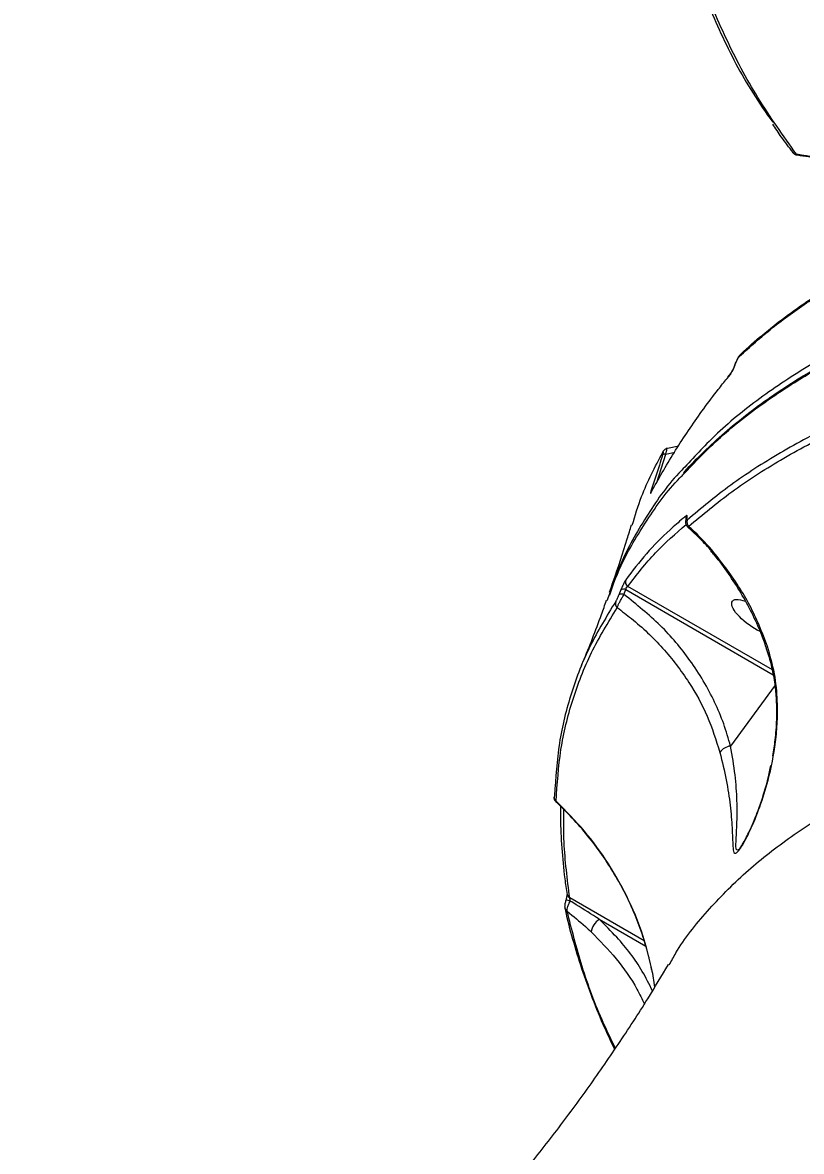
# Model space of a CAD drawing. Header units: millimetres. Extents: x -4335 to 4318, y -3792 to 3101.
# Drawn here: x 1755.5 to 1891.3, y 334.2 to 531 of the extents above; entities that cross this region are included whole.
import ezdxf

# ---------------------------------------------------------------- set-up
doc = ezdxf.new("R2010")
doc.units = ezdxf.units.MM
for name, color, linetype in [('DIKOM_ЗОНА', 80, 'Continuous'), ('DIKOM_ОБЪЕКТ', 7, 'Continuous'), ('DIKOM_РАЗМЕР_ОБЪЕКТА', 7, 'Continuous')]:
    doc.layers.add(name, color=color, linetype=linetype)
doc.styles.add('style1', font='arial.ttf', dxfattribs={"width": 0.8})
doc.dimstyles.new('1-50', dxfattribs={"dimtxt": 300, "dimasz": 200, "dimexe": 100, "dimexo": 0, "dimgap": 100, "dimtad": 1, "dimtxsty": 'style1', "dimcen": 200, "dimclrd": 7, "dimclre": 7, "dimclrt": 7, "dimadec": 1, "dimazin": 2, "dimtfac": 1, "dimtmove": 0, "dimatfit": 2, "dimfxl": 0, "dimlwd": 25, "dimlwe": 18, "dimarcsym": 0})

# ---------------------------------------------------------------- blocks, each defined once
blk = doc.blocks.new('*D2')
at = {"layer": 'Defpoints', "color": 0, "transparency": 16777216}
for p in [(2711.72, 601.17), (-2007.01, 181.47), (-2007.01, -2298.93)]:
    blk.add_point(p, dxfattribs=at)
at = {"layer": 'DIKOM_РАЗМЕР_ОБЪЕКТА', "color": 7, "lineweight": 18, "transparency": 16777216}
for p, q in [((2711.72, 601.17), (2711.72, -2398.93)), ((-2007.01, 181.47), (-2007.01, -2398.93))]:
    blk.add_line(p, q, dxfattribs=at)
at = {"layer": 'DIKOM_РАЗМЕР_ОБЪЕКТА', "color": 7, "lineweight": 25, "transparency": 16777216}
blk.add_line((2511.72, -2298.93), (-1807.01, -2298.93), dxfattribs=at)
at = {"layer": 'DIKOM_РАЗМЕР_ОБЪЕКТА', "color": 7, "transparency": 16777216}
for points in [[(-1807.01, -2265.6), (-1807.01, -2332.27), (-2007.01, -2298.93)], [(2511.72, -2265.6), (2511.72, -2332.27), (2711.72, -2298.93)]]:
    blk.add_solid(points, dxfattribs=at)
at = {"layer": 'DIKOM_РАЗМЕР_ОБЪЕКТА', "color": 7, "transparency": 16777216, "insert": (-22.56, -2045.76), "char_height": 300, "attachment_point": 5, "style": 'style1'}
blk.add_mtext('4750', dxfattribs=at)

msp = doc.modelspace()

# ---------------------------------------------------------------- linework, layer by layer
at = {"layer": 'DIKOM_ЗОНА', "color": 3, "lineweight": 15}
msp.add_lwpolyline([(1629.814, 3100.338, -0.4205658), (4317.777, 469.92), (4317.777, -16.224, -0.4142136), (1317.777, -3016.224), (-2004.986, -3016.224, -0.4142136), (-3504.986, -1516.224), (-3504.986, 1600.338, -0.4142136), (-2004.986, 3100.338), (1629.814, 3100.338)], format="xyb", dxfattribs=at)
at = {"layer": 'DIKOM_ОБЪЕКТ', "color": 7, "linetype": 'Continuous', "lineweight": 15}
for p, q in [((1879.741, 471.423), (1879.803, 471.587)), ((1878.301, 468.935), (1878.875, 469.653)), ((1878.455, 469.189), (1878.95, 469.788)), ((1867.934, 456.816), (1869.909, 457.2)), ((1866.052, 450.817), (1867.638, 455.732)), ((1867.638, 455.732), (1869.221, 456.113)), ((1865.102, 449.085), (1865.155, 449.21)), ((1871.21, 444.402), (1871.215, 444.418)), ((1859.797, 432.085), (1859.452, 431.229)), ((1860.342, 431.274), (1860.688, 432.133)), ((1860.688, 432.133), (1886.362, 417.297)), ((1886.205, 418.141), (1861.009, 432.701)), ((1886.682, 415.484), (1878.919, 404.881)), ((1850.221, 377.894), (1850.268, 378.067)), ((1850.264, 378.068), (1850.264, 378.068)), ((1863.881, 370.908), (1850.886, 378.417)), ((1856.028, 374.692), (1864.141, 370.004))]:
    msp.add_line(p, q, dxfattribs=at)
at = {"layer": 'DIKOM_ОБЪЕКТ', "color": 7, "linetype": 'Continuous', "lineweight": 15, "flags": 128}
for points in [[(1867.119, 456.066), (1867.172, 456.198), (1867.197, 456.244)], [(1871.215, 444.418), (1871.224, 444.445), (1871.289, 444.564)], [(1885.222, 422.058), (1885.238, 422.14), (1885.332, 422.249)], [(1885.227, 422.047), (1885.223, 422.055), (1885.222, 422.058)]]:
    msp.add_lwpolyline(points, dxfattribs=at)
at = {"layer": 'DIKOM_ОБЪЕКТ', "color": 7, "linetype": 'Continuous', "lineweight": 15}
for centre, radius, start, end in [((1890.385, 508.801), 0.798, 218.62534, 271.20514), ((1881.269, 472.539), 0.854, 133.63296, 162.45295), ((1879.576, 469.456), 0.729, 140.42509, 164.26549), ((1867.463, 455.126), 0.631, 73.89972, 128.80587), ((1865.428, 449.387), 0.398, 85.55538, 134.92704), ((1872.111, 444.636), 0.979, 158.01728, 198.33817), ((1872.314, 443.914), 1.016, 159.66714, 226.89421), ((1875.777, 438.854), 0.26, 119.80291, 164.5697), ((1861.571, 433.511), 0.986, 159.70857, 235.26323), ((1859.935, 430.503), 0.872, 62.18972, 123.65227), ((1860.283, 431.359), 0.874, 62.37647, 123.75951), ((1859.799, 429.729), 0.965, 159.2937, 229.27948), ((1879.243, 402.213), 2.688, 96.9328, 144.46749), ((1849.034, 395.956), 0.87, 158.14913, 233.39339), ((1846.847, 364.869), 13.635, 72.414, 75.48771), ((1851.28, 379.165), 0.846, 190.55635, 242.25943), ((1850.918, 376.763), 0.841, 193.17666, 234.7322), ((1857.991, 371.886), 3.424, 124.98159, 169.79967)]:
    msp.add_arc(centre, radius, start, end, dxfattribs=at)
at = {"layer": 'DIKOM_ОБЪЕКТ', "color": 7, "linetype": 'Continuous', "lineweight": 15, "extrusion": (0, 0, -1)}
for start_param, end_param in [(4.1891622, 6.1656132), (6.1656132, 7.2059638)]:
    msp.add_ellipse((1883.009, 427.393), major_axis=(-3.776, 2.743), ratio=0.3534846, start_param=start_param, end_param=end_param, dxfattribs=at)
at = {"layer": 'DIKOM_ОБЪЕКТ', "color": 7, "linetype": 'Continuous', "lineweight": 15}
for points, knots in [([(1869.843, 550.759), (1870.786, 547.065), (1872.672, 539.677), (1877.116, 528.986), (1881.587, 520.257), (1885.082, 515.26), (1886.253, 513.585)], [0, 0, 0, 0, 0.2838992, 0.5677991, 0.8551799, 1, 1, 1, 1]), ([(1890.402, 508.003), (1888.081, 511.271), (1883.439, 517.807), (1877.967, 528.168), (1873.52, 538.892), (1871.607, 546.357), (1870.65, 550.09)], [0, 0, 0, 0, 0.2484751, 0.4969502, 0.748475, 1, 1, 1, 1]), ([(1889.798, 508.323), (1889.111, 509.215), (1887.86, 510.839), (1886.755, 512.517), (1886.257, 513.273)], [0, 0, 0, 0, 0.5491571, 1, 1, 1, 1]), ([(1890.549, 507.83), (1890.531, 507.829), (1890.413, 507.827), (1890.213, 507.912), (1889.98, 508.06), (1889.837, 508.2), (1889.778, 508.288), (1889.763, 508.31)], [0, 0, 0, 0, 0.0513834, 0.3479294, 0.6254261, 0.9046639, 1, 1, 1, 1]), ([(1909.577, 502.048), (1907.743, 502.965), (1903.878, 504.897), (1897.394, 506.882), (1892.746, 507.628), (1890.402, 508.003)], [0, 0, 0, 0, 0.3091843, 0.6515587, 1, 1, 1, 1]), ([(1890.549, 507.845), (1890.523, 507.847), (1890.477, 507.851), (1890.425, 507.957), (1890.402, 508.003)], [0, 0, 0, 0, 0.5568297, 1, 1, 1, 1]), ([(1909.579, 502.098), (1909.539, 502.12), (1908.368, 502.773), (1905.913, 503.833), (1902.222, 505.254), (1898.385, 506.388), (1894.49, 507.279), (1891.846, 507.643), (1890.545, 507.823)], [0, 0, 0, 0, 0.0069499, 0.2063153, 0.4050914, 0.6051203, 0.8056106, 1, 1, 1, 1]), ([(1870.592, 452.123), (1872.705, 454.341), (1877.101, 458.956), (1885.299, 465.29), (1894.7, 471.204), (1905.173, 476.475), (1916.604, 481.127), (1929.187, 485.232), (1942.927, 488.752), (1957.802, 491.661), (1972.822, 493.798), (1987.783, 495.269), (2002.51, 496.177), (2017.874, 496.607), (2033.843, 496.549), (2050.241, 496.008), (2066.986, 494.987), (2082.224, 493.689), (2092.017, 492.606), (2096.005, 492.165)], [0, 0, 0, 0, 0.0604066, 0.1256709, 0.1908821, 0.2542526, 0.3176717, 0.3810421, 0.4462532, 0.5115175, 0.5767288, 0.631881, 0.6870977, 0.7423148, 0.7980547, 0.8537948, 0.9081313, 0.9625911, 1, 1, 1, 1]), ([(1870.687, 452.433), (1870.76, 452.52), (1871.843, 453.796), (1874.203, 456.148), (1877.79, 459.478), (1881.699, 462.673), (1885.892, 465.75), (1890.382, 468.706), (1895.161, 471.538), (1900.212, 474.236), (1905.517, 476.788), (1911.06, 479.187), (1916.841, 481.434), (1922.859, 483.529), (1929.117, 485.474), (1935.617, 487.271), (1942.358, 488.918), (1949.344, 490.418), (1956.577, 491.769), (1964.059, 492.974), (1971.789, 494.03), (1979.744, 494.935), (1987.892, 495.685), (1996.206, 496.277), (2004.678, 496.712), (2013.312, 496.989), (2022.11, 497.109), (2031.076, 497.073), (2040.211, 496.882), (2049.518, 496.534), (2058.999, 496.03), (2068.658, 495.37), (2078.501, 494.548), (2087.781, 493.657), (2093.835, 492.968), (2096.501, 492.665)], [0, 0, 0, 0, 0.0022617, 0.0333132, 0.0644167, 0.0956073, 0.126918, 0.1583807, 0.1900277, 0.2217542, 0.2533458, 0.2847921, 0.3161263, 0.3473829, 0.3785956, 0.4097987, 0.4410228, 0.4722951, 0.5036508, 0.5351248, 0.5667522, 0.5985006, 0.6301649, 0.6616516, 0.6930082, 0.7242702, 0.755474, 0.7866542, 0.817847, 0.8490758, 0.880377, 0.9117855, 0.943337, 0.9750452, 1, 1, 1, 1]), ([(1980.466, 496.204), (1977.318, 495.862), (1968.838, 494.94), (1955.733, 492.92), (1941.425, 489.998), (1927.956, 486.425), (1915.394, 482.197), (1903.813, 477.309), (1893.455, 471.874), (1884.369, 465.907), (1876.786, 459.838), (1872.778, 455.498), (1870.94, 453.508)], [0, 0, 0, 0, 0.06196, 0.1669187, 0.2719585, 0.376917, 0.4849247, 0.5930202, 0.7010276, 0.8059867, 0.9110264, 1, 1, 1, 1]), ([(1880.454, 472.796), (1882.32, 474.464), (1886.05, 477.798), (1892.497, 482.428), (1899.51, 486.801), (1904.738, 489.449), (1907.352, 490.772)], [0, 0, 0, 0, 0.2491216, 0.4982432, 0.7491223, 1, 1, 1, 1]), ([(1880.68, 473.156), (1880.701, 473.176), (1881.868, 474.338), (1884.441, 476.526), (1888.422, 479.707), (1892.719, 482.741), (1897.275, 485.648), (1902.132, 488.401), (1905.638, 490.266), (1907.6, 491.171), (1907.771, 491.25)], [0, 0, 0, 0, 0.0028937, 0.1661612, 0.329629, 0.4932925, 0.6569926, 0.8206546, 0.9843735, 1, 1, 1, 1]), ([(1879.776, 471.474), (1879.791, 471.518), (1879.85, 471.69), (1879.979, 472.004), (1880.152, 472.357), (1880.32, 472.644), (1880.41, 472.746), (1880.454, 472.796)], [0, 0, 0, 0, 0.0798408, 0.3181517, 0.5555981, 0.7773937, 1, 1, 1, 1]), ([(1879.803, 471.587), (1879.843, 471.7), (1879.948, 471.993), (1880.187, 472.474), (1880.408, 472.872), (1880.613, 473.08), (1880.688, 473.156)], [0, 0, 0, 0, 0.1803136, 0.4671591, 0.8054926, 1, 1, 1, 1]), ([(1878.875, 469.653), (1878.949, 469.754), (1879.096, 469.957), (1879.354, 470.439), (1879.594, 470.967), (1879.719, 471.316), (1879.776, 471.474)], [0, 0, 0, 0, 0.2591592, 0.5177481, 0.7812359, 1, 1, 1, 1]), ([(1879.014, 469.92), (1879.018, 469.925), (1879.031, 469.941), (1879.102, 470.041), (1879.225, 470.246), (1879.406, 470.594), (1879.591, 471.017), (1879.72, 471.357), (1879.762, 471.499), (1879.77, 471.529)], [0, 0, 0, 0, 0.0496828, 0.1590255, 0.3152896, 0.5209981, 0.7580842, 0.9498676, 1, 1, 1, 1]), ([(1865.102, 449.085), (1865.256, 449.375), (1866.026, 450.824), (1868.14, 454.577), (1871.764, 460.29), (1875.493, 465.441), (1877.79, 468.299), (1878.301, 468.935)], [0, 0, 0, 0, 0.0429021, 0.2145226, 0.5580604, 0.9015986, 1, 1, 1, 1]), ([(1907.604, 465.54), (1904.042, 464.063), (1896.919, 461.109), (1887.421, 456.007), (1878.744, 450.458), (1873.822, 446.331), (1871.361, 444.267)], [0, 0, 0, 0, 0.2486167, 0.4972331, 0.748616, 1, 1, 1, 1]), ([(1871.619, 443.172), (1874.049, 445.21), (1878.909, 449.287), (1887.527, 454.814), (1897.032, 459.934), (1904.224, 462.916), (1907.82, 464.408)], [0, 0, 0, 0, 0.2486152, 0.4972304, 0.7486151, 1, 1, 1, 1]), ([(1867.202, 456.241), (1867.225, 456.286), (1867.274, 456.378), (1867.426, 456.555), (1867.644, 456.706), (1867.826, 456.798), (1867.934, 456.799), (1867.939, 456.799)], [0, 0, 0, 0, 0.2237746, 0.4599382, 0.6970256, 0.98709, 1, 1, 1, 1]), ([(1867.638, 455.732), (1867.671, 455.914), (1867.735, 456.279), (1867.833, 456.634), (1867.904, 456.806), (1867.933, 456.785), (1867.94, 456.78)], [0, 0, 0, 0, 0.3002613, 0.6006815, 0.8989852, 1, 1, 1, 1]), ([(1861.792, 443.365), (1862.286, 445.047), (1863.582, 449.454), (1865.767, 453.54), (1867.119, 456.066)], [0, 0, 0, 0, 0.3817421, 1, 1, 1, 1]), ([(1867.068, 455.618), (1866.88, 455.023), (1866.255, 453.039), (1865.603, 451.057), (1865.147, 449.669)], [0, 0, 0, 0, 0.2996335, 1, 1, 1, 1]), ([(1867.119, 456.066), (1867.122, 456.072), (1867.146, 456.113), (1867.179, 456.155), (1867.196, 456.133), (1867.183, 456.032), (1867.141, 455.858), (1867.092, 455.698), (1867.068, 455.618)], [0, 0, 0, 0, 0.0354301, 0.2573158, 0.4481893, 0.6280902, 0.8143726, 1, 1, 1, 1]), ([(1870.94, 453.508), (1870.595, 453.157), (1867.916, 450.435), (1864.118, 444.826), (1860.007, 437.75), (1858.418, 433.01), (1857.803, 431.178)], [0, 0, 0, 0, 0.0532443, 0.4130051, 0.7730607, 1, 1, 1, 1]), ([(1857.429, 430.235), (1858.182, 432.3), (1859.958, 437.164), (1864.283, 444.255), (1867.931, 449.491), (1870.417, 451.95), (1870.592, 452.123)], [0, 0, 0, 0, 0.2623294, 0.6178351, 0.9730683, 1, 1, 1, 1]), ([(1865.147, 449.669), (1865.108, 449.549), (1865.031, 449.309), (1864.96, 449.046), (1864.934, 448.891), (1864.955, 448.853), (1865.015, 448.926), (1865.077, 449.039), (1865.102, 449.085)], [0, 0, 0, 0, 0.1643553, 0.3291487, 0.4897271, 0.6615828, 0.8613399, 1, 1, 1, 1]), ([(1865.119, 449.145), (1865.12, 449.146), (1865.122, 449.149), (1865.142, 449.187), (1865.155, 449.21)], [0, 0, 0, 0, 0.3773613, 1, 1, 1, 1]), ([(1871.203, 445.003), (1871.008, 444.844), (1870.032, 444.05), (1867.611, 441.929), (1864.157, 438.466), (1861.817, 435.391), (1860.646, 433.853)], [0, 0, 0, 0, 0.0480629, 0.2403218, 0.6198789, 1, 1, 1, 1]), ([(1871.289, 444.564), (1871.317, 444.674), (1871.373, 444.893), (1871.352, 445.052), (1871.28, 445.06), (1871.217, 445.013), (1871.203, 445.003)], [0, 0, 0, 0, 0.3053899, 0.6114388, 0.9125518, 1, 1, 1, 1]), ([(1857.809, 431.694), (1858.028, 432.316), (1859.122, 435.431), (1860.432, 439.352), (1861.396, 442.599), (1861.638, 443.412)], [0, 0, 0, 0, 0.1574477, 0.7891749, 1, 1, 1, 1]), ([(1861.009, 432.701), (1862.55, 434.711), (1865.541, 438.614), (1869.343, 441.9), (1871.186, 443.493)], [0, 0, 0, 0, 0.515295, 1, 1, 1, 1]), ([(1871.479, 443.062), (1871.443, 443.088), (1871.323, 443.176), (1871.209, 443.392), (1871.128, 443.651), (1871.114, 443.907), (1871.14, 444.151), (1871.193, 444.324), (1871.221, 444.416)], [0, 0, 0, 0, 0.0812106, 0.2719216, 0.4374166, 0.5989374, 0.7859173, 1, 1, 1, 1]), ([(1871.208, 444.403), (1871.216, 444.427), (1871.237, 444.493), (1871.245, 444.542), (1871.244, 444.537), (1871.244, 444.535)], [0, 0, 0, 0, 0.2921672, 0.8101911, 1, 1, 1, 1]), ([(1871.361, 444.267), (1871.347, 444.256), (1871.297, 444.215), (1871.243, 444.219), (1871.228, 444.331), (1871.269, 444.487), (1871.289, 444.564)], [0, 0, 0, 0, 0.1085283, 0.3983938, 0.6996019, 1, 1, 1, 1]), ([(1875.524, 438.92), (1875.486, 438.966), (1874.802, 439.796), (1873.47, 441.198), (1872.087, 442.458), (1871.454, 443.035)], [0, 0, 0, 0, 0.0308431, 0.556604, 1, 1, 1, 1]), ([(1871.482, 443.064), (1871.492, 443.06), (1871.51, 443.054), (1871.588, 443.139), (1871.619, 443.172)], [0, 0, 0, 0, 0.6074385, 1, 1, 1, 1]), ([(1875.647, 439.079), (1874.524, 440.303), (1873.228, 441.714), (1871.809, 443.001), (1871.619, 443.172)], [0, 0, 0, 0, 0.866636, 1, 1, 1, 1]), ([(1885.135, 422.029), (1884.847, 422.852), (1884.125, 424.908), (1882.646, 428.101), (1880.754, 431.598), (1878.571, 434.944), (1876.801, 437.377), (1875.691, 438.625), (1875.469, 438.874)], [0, 0, 0, 0, 0.1351447, 0.3379306, 0.5415213, 0.7454774, 0.9491971, 1, 1, 1, 1]), ([(1885.332, 422.249), (1884.871, 423.479), (1883.52, 427.086), (1880.487, 432.886), (1877.274, 436.998), (1875.647, 439.079)], [0, 0, 0, 0, 0.20355, 0.5968379, 1, 1, 1, 1]), ([(1860.646, 433.853), (1860.604, 433.788), (1860.521, 433.66), (1860.338, 433.306), (1860.139, 432.886), (1859.95, 432.459), (1859.846, 432.203), (1859.797, 432.085)], [0, 0, 0, 0, 0.2131286, 0.4264709, 0.6306, 0.8289196, 1, 1, 1, 1]), ([(1859.452, 431.229), (1859.419, 431.149), (1859.349, 430.98), (1859.225, 430.702), (1859.096, 430.431), (1858.977, 430.201), (1858.923, 430.114), (1858.896, 430.07)], [0, 0, 0, 0, 0.1798465, 0.3800584, 0.5811982, 0.7906929, 1, 1, 1, 1]), ([(1859.169, 428.998), (1859.206, 429.106), (1859.28, 429.323), (1859.518, 429.826), (1859.817, 430.391), (1860.106, 430.893), (1860.278, 431.172), (1860.342, 431.274)], [0, 0, 0, 0, 0.2193438, 0.4388096, 0.6560128, 0.8732833, 1, 1, 1, 1]), ([(1878.919, 404.881), (1878.542, 406.178), (1877.79, 408.773), (1876.182, 412.57), (1874.224, 416.274), (1871.223, 420.843), (1866.828, 426.104), (1862.521, 429.537), (1860.342, 431.274)], [0, 0, 0, 0, 0.1264044, 0.2528124, 0.3829768, 0.5131446, 0.7535722, 1, 1, 1, 1]), ([(1860.688, 432.133), (1860.687, 432.181), (1860.687, 432.266), (1860.708, 432.373), (1860.737, 432.465), (1860.766, 432.526), (1860.815, 432.599), (1860.855, 432.639), (1860.926, 432.687), (1860.972, 432.694), (1861.009, 432.701)], [0, 0, 0, 0, 0.1792929, 0.3191199, 0.3689943, 0.5164801, 0.5564668, 0.7164895, 0.7656483, 1, 1, 1, 1]), ([(1858.896, 430.07), (1857.332, 427.516), (1854.202, 422.408), (1851.006, 414.142), (1848.834, 405.481), (1848.429, 399.347), (1848.226, 396.28)], [0, 0, 0, 0, 0.248477, 0.4969543, 0.7484772, 1, 1, 1, 1]), ([(1848.515, 395.257), (1848.713, 398.283), (1849.109, 404.335), (1851.246, 412.956), (1854.428, 421.251), (1857.589, 426.416), (1859.169, 428.998)], [0, 0, 0, 0, 0.2484742, 0.4969504, 0.7484744, 1, 1, 1, 1]), ([(1852.954, 418.984), (1853.029, 419.159), (1854.285, 422.069), (1855.71, 425.843), (1857.01, 429.457), (1857.306, 430.28)], [0, 0, 0, 0, 0.0471791, 0.7830707, 1, 1, 1, 1]), ([(1859.169, 428.998), (1859.997, 428.377), (1862.853, 426.235), (1867.263, 422.009), (1871.665, 416.259), (1875.052, 410.135), (1876.383, 405.909), (1877.055, 403.775)], [0, 0, 0, 0, 0.0953036, 0.3289396, 0.5680077, 0.7817911, 1, 1, 1, 1]), ([(1877.055, 403.775), (1877.45, 402.154), (1878.251, 398.866), (1878.902, 394.467), (1879.166, 391.159), (1879.25, 388.845), (1879.313, 387.321), (1879.436, 386.306), (1879.778, 386.077), (1880.308, 386.567), (1880.955, 387.546), (1881.629, 388.769), (1882.688, 390.92), (1884.079, 394.303), (1885.701, 399.482), (1886.696, 404.494), (1887.101, 409.13), (1887.113, 413.103), (1886.699, 417.565), (1885.793, 420.672), (1885.332, 422.249)], [0, 0, 0, 0, 0.082068, 0.1664739, 0.2508349, 0.2942468, 0.3376036, 0.3839935, 0.4157876, 0.442847, 0.4698373, 0.4939824, 0.5187285, 0.5886153, 0.6603844, 0.7589146, 0.8097119, 0.8604917, 0.9291636, 1, 1, 1, 1]), ([(1886.281, 403.2), (1886.43, 404.109), (1886.771, 406.186), (1886.995, 409.443), (1886.983, 412.704), (1886.701, 415.739), (1886.163, 418.539), (1885.616, 420.661), (1885.187, 421.769), (1885.097, 422.004)], [0, 0, 0, 0, 0.1458229, 0.3332464, 0.5123386, 0.6563654, 0.8093615, 0.9596763, 1, 1, 1, 1]), ([(1868.24, 366.75), (1868.61, 367.447), (1870.35, 370.724), (1874.722, 376.138), (1881.238, 382.803), (1888.847, 388.829), (1897.313, 394.274), (1906.885, 399.283), (1917.564, 403.824), (1929.337, 407.864), (1941.864, 411.295), (1955.06, 414.129), (1968.831, 416.39), (1983.471, 418.135), (1998.978, 419.323), (2015.267, 419.989), (2026.659, 419.944), (2032.352, 419.922)], [0, 0, 0, 0, 0.0198725, 0.0934091, 0.1669459, 0.2360126, 0.305134, 0.374202, 0.4452823, 0.5164202, 0.5875016, 0.6553194, 0.7231865, 0.7910049, 0.8606522, 0.9303521, 1, 1, 1, 1]), ([(1880.641, 387.241), (1880.619, 387.209), (1880.402, 386.878), (1880.096, 386.655), (1879.848, 386.864), (1879.838, 387.843), (1879.917, 389.314), (1880.057, 391.764), (1880.083, 395.215), (1879.782, 399.812), (1879.209, 403.179), (1878.919, 404.881)], [0, 0, 0, 0, 0.0058559, 0.0592642, 0.1238145, 0.2103332, 0.3086136, 0.4070782, 0.6107608, 0.8031956, 1, 1, 1, 1]), ([(1882.899, 391.623), (1883.176, 392.299), (1883.794, 393.808), (1884.662, 396.368), (1885.431, 398.994), (1885.798, 400.765), (1885.954, 401.519)], [0, 0, 0, 0, 0.2192933, 0.4893788, 0.7823502, 1, 1, 1, 1]), ([(1848.497, 395.143), (1848.491, 395.147), (1848.403, 395.204), (1848.3, 395.376), (1848.198, 395.609), (1848.162, 395.818), (1848.164, 395.928), (1848.165, 395.976)], [0, 0, 0, 0, 0.0199263, 0.3217198, 0.5852048, 0.8202998, 1, 1, 1, 1]), ([(1848.51, 395.162), (1848.501, 395.16), (1848.481, 395.156), (1848.503, 395.22), (1848.515, 395.257)], [0, 0, 0, 0, 0.4317894, 1, 1, 1, 1]), ([(1864.685, 368.116), (1864.359, 369.317), (1863.69, 371.786), (1862.312, 375.445), (1860.648, 379.089), (1858.702, 382.622), (1856.497, 386.028), (1854.04, 389.278), (1851.386, 392.348), (1849.447, 394.221), (1848.492, 395.144)], [0, 0, 0, 0, 0.1185559, 0.2437829, 0.3696883, 0.4961196, 0.6222126, 0.7491083, 0.8763148, 1, 1, 1, 1]), ([(1865.19, 365.98), (1864.899, 367.252), (1864.024, 371.074), (1861.677, 377.342), (1857.964, 384.128), (1853.556, 390.195), (1850.205, 393.56), (1848.515, 395.257)], [0, 0, 0, 0, 0.116112, 0.3488612, 0.5873472, 0.7918642, 1, 1, 1, 1]), ([(1850.475, 379.011), (1850.338, 379.928), (1849.928, 382.686), (1849.545, 387.123), (1849.296, 391.31), (1849.32, 393.652), (1849.327, 394.313)], [0, 0, 0, 0, 0.1722043, 0.5179579, 0.8638182, 1, 1, 1, 1]), ([(1850.886, 378.417), (1850.471, 381.687), (1849.797, 387.001), (1849.835, 391.906), (1849.85, 393.792)], [0, 0, 0, 0, 0.6152994, 1, 1, 1, 1]), ([(1880.647, 387.238), (1880.647, 387.238), (1880.68, 387.28), (1880.886, 387.577), (1881.209, 388.114), (1881.676, 388.969), (1882.254, 390.161), (1882.682, 391.077), (1882.895, 391.614), (1882.899, 391.623)], [0, 0, 0, 0, 0.0010785, 0.1299113, 0.2740438, 0.4741987, 0.7100789, 0.9954158, 1, 1, 1, 1]), ([(1850.116, 376.572), (1850.102, 376.611), (1850.052, 376.751), (1850.066, 377.078), (1850.102, 377.478), (1850.194, 377.799), (1850.221, 377.894)], [0, 0, 0, 0, 0.0921653, 0.3264112, 0.8010929, 1, 1, 1, 1]), ([(1850.26, 378.069), (1850.287, 378.157), (1850.35, 378.366), (1850.411, 378.663), (1850.442, 378.893), (1850.447, 379.014), (1850.446, 379.028), (1850.445, 379.034)], [0, 0, 0, 0, 0.2012343, 0.4830684, 0.7113345, 0.8815756, 1, 1, 1, 1]), ([(1850.433, 376.077), (1850.431, 376.185), (1850.427, 376.401), (1850.566, 376.918), (1850.759, 377.428), (1850.911, 377.749), (1850.967, 377.866)], [0, 0, 0, 0, 0.2783893, 0.5566791, 0.8378815, 1, 1, 1, 1]), ([(1850.967, 377.866), (1850.965, 377.893), (1850.958, 377.984), (1850.941, 378.135), (1850.915, 378.306), (1850.896, 378.381), (1850.886, 378.417)], [0, 0, 0, 0, 0.1262417, 0.4366389, 0.7262852, 1, 1, 1, 1]), ([(1856.028, 374.692), (1854.696, 375.54), (1853.018, 376.607), (1851.317, 377.651), (1850.967, 377.866)], [0, 0, 0, 0, 0.7939481, 1, 1, 1, 1]), ([(1858.73, 352.017), (1858.148, 353.247), (1856.733, 356.236), (1854.829, 360.916), (1852.958, 366.07), (1851.425, 371.157), (1850.482, 374.66), (1850.138, 376.444), (1850.113, 376.575)], [0, 0, 0, 0, 0.1461544, 0.3551308, 0.5640478, 0.7735202, 0.9833563, 1, 1, 1, 1]), ([(1850.433, 376.077), (1851.512, 375.206), (1852.959, 374.041), (1854.285, 372.806), (1854.621, 372.493)], [0, 0, 0, 0, 0.746815, 1, 1, 1, 1]), ([(1858.859, 352.203), (1858.152, 353.652), (1855.796, 358.484), (1852.867, 366.483), (1851.244, 372.879), (1850.433, 376.077)], [0, 0, 0, 0, 0.1763814, 0.5881921, 1, 1, 1, 1]), ([(1865.315, 362.211), (1864.75, 363.359), (1863.112, 366.69), (1859.876, 370.852), (1857.065, 373.658), (1856.028, 374.692)], [0, 0, 0, 0, 0.2494691, 0.7233043, 1, 1, 1, 1]), ([(1854.621, 372.493), (1856.114, 370.963), (1859.127, 367.873), (1862.151, 363.569), (1863.477, 360.794), (1863.893, 359.924)], [0, 0, 0, 0, 0.4023236, 0.8124842, 1, 1, 1, 1]), ([(1865.15, 365.942), (1865.035, 366.612), (1864.911, 367.342), (1864.702, 368.057), (1864.685, 368.116)], [0, 0, 0, 0, 0.9173346, 1, 1, 1, 1]), ([(1837.243, 323.88), (1838.963, 325.902), (1842.755, 330.36), (1848.304, 337.426), (1853.967, 345.058), (1859.372, 352.869), (1864.108, 360.126), (1866.912, 364.829), (1868.105, 366.83)], [0, 0, 0, 0, 0.1475324, 0.3252943, 0.5042626, 0.6844235, 0.8657476, 1, 1, 1, 1]), ([(1865.717, 362.876), (1865.716, 362.878), (1865.633, 363.937), (1865.412, 364.96), (1865.19, 365.98)], [0, 0, 0, 0, 0.0014346, 1, 1, 1, 1])]:
    msp.add_open_spline(points, degree=3, knots=knots, dxfattribs=at)

# ---------------------------------------------------------------- dimensions: what is measured, and where the dimension line sits
at = {"layer": 'DIKOM_РАЗМЕР_ОБЪЕКТА'}
dim = msp.add_linear_dim(base=(-2007.007, -2298.934), p1=(2711.721, 601.173), p2=(-2007.007, 181.474), text='4750', dimstyle='1-50', dxfattribs=at)
dim.commit()
dim.dimension.update_dxf_attribs({"geometry": '*D2', "text_midpoint": (-22.564, -2298.934), "dimtype": 160})

doc.saveas('drawing.dxf')
